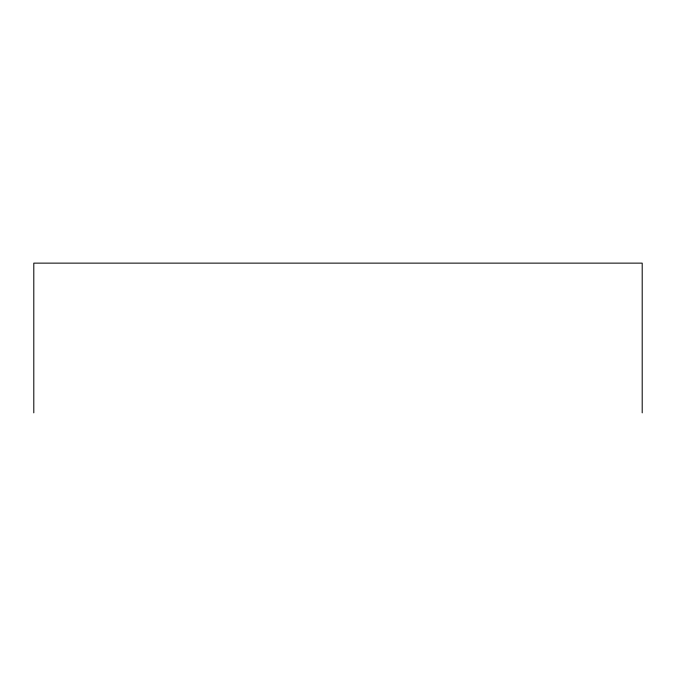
<?xml version="1.0" encoding="UTF-8"?>
<svg xmlns="http://www.w3.org/2000/svg" width="676" height="676" viewBox="0 0 676 676"><rect width="100%" height="100%" fill="white"/><g stroke="black" fill="none" stroke-linecap="round" stroke-linejoin="round"><path stroke-width="1.01" d="M642.2 412.867L642.2 263.133L33.8 263.133L33.8 412.867"/></g></svg>
